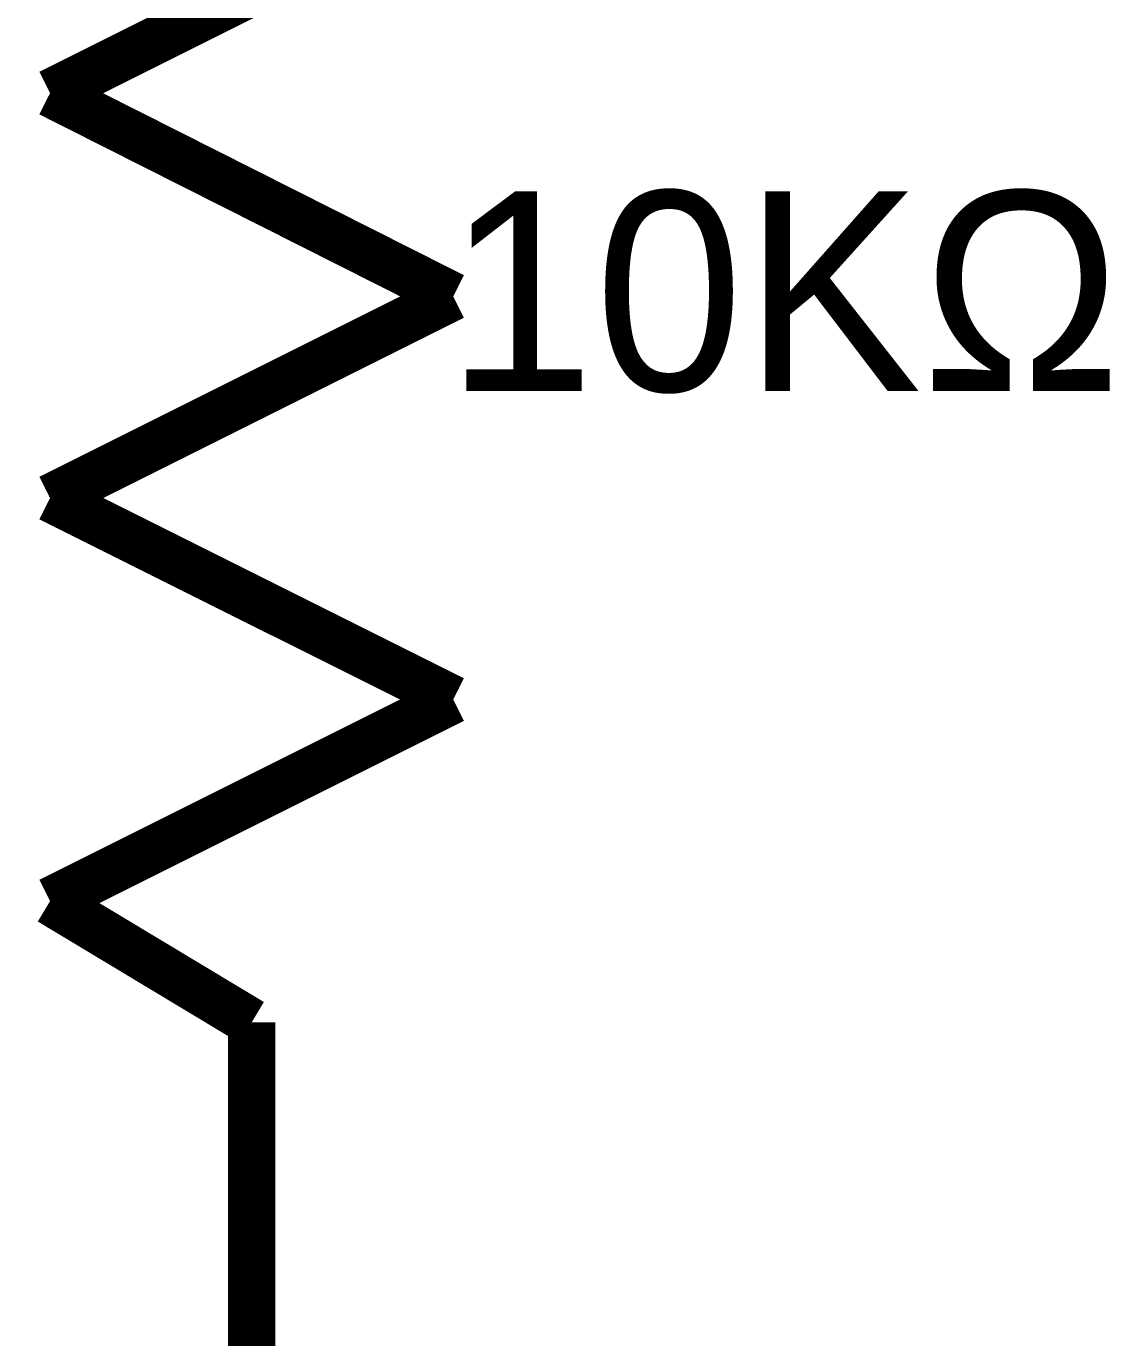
# Model space of a CAD drawing. Header units: inches. Extents: x 0 to 432, y 0 to 280.
# Drawn here: x 95.11 to 101.93, y 190.79 to 199.04 of the extents above; entities that cross this region are included whole.
import ezdxf

# ---------------------------------------------------------------- set-up
doc = ezdxf.new("R2010")
doc.units = ezdxf.units.IN
doc.layers.add('Sheet', color=255, linetype='Continuous')

msp = doc.modelspace()

# ---------------------------------------------------------------- linework, layer by layer
at = {"layer": 'Sheet'}
for points in [[(95.2592, 198.6233, 0.2997, 0.2997, 0), (97.7974, 199.8923, 0.2997, 0.2997, 0)], [(97.7974, 197.3431, 0.2997, 0.2997, 0), (95.2592, 198.6233, 0.2997, 0.2997, 0)], [(95.2592, 196.0741, 0.2997, 0.2997, 0), (97.7974, 197.3431, 0.2997, 0.2997, 0)], [(97.7974, 194.8051, 0.2997, 0.2997, 0), (95.2592, 196.0741, 0.2997, 0.2997, 0)], [(95.2592, 193.5362, 0.2997, 0.2997, 0), (97.7974, 194.8051, 0.2997, 0.2997, 0)], [(96.5283, 192.7725, 0.2997, 0.2997, 0), (95.2592, 193.5362, 0.2997, 0.2997, 0)], [(96.5283, 192.7725, 0.2997, 0.2997, 0), (96.5283, 187.6966, 0.2997, 0.2997, 0)], [(96.5283, 192.7725, 0.2997, 0.2997, 0), (96.5283, 192.0201, 0.2997, 0.2997, 0)]]:
    msp.add_lwpolyline(points, format="xyseb", dxfattribs=at)

# ---------------------------------------------------------------- texts
msp.add_text('10KΩ', height=1.25775, dxfattribs=at).set_placement((97.7525, 196.7479))

doc.saveas('drawing.dxf')
